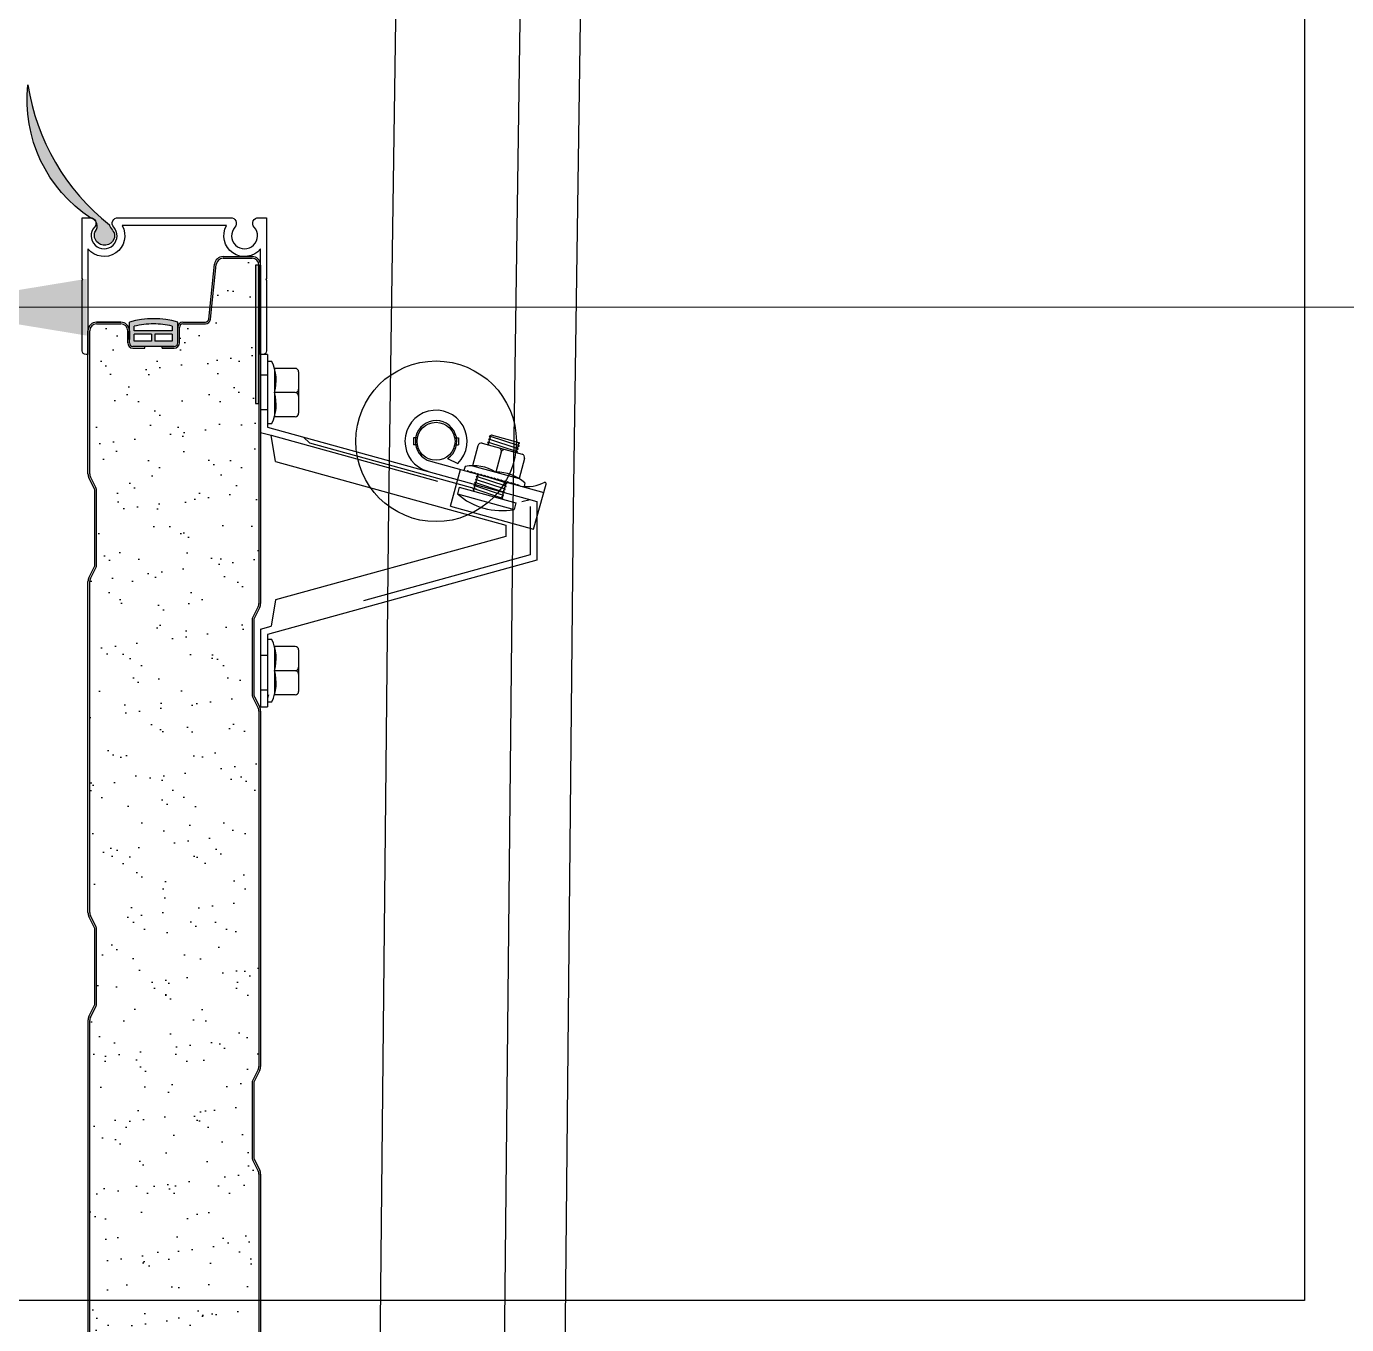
# Model space of a CAD drawing. Header units: millimetres. Extents: x 909 to 159266, y 137 to 21462.
# Drawn here: x 129389.4 to 129771.6, y 14758.6 to 15134.4 of the extents above; entities that cross this region are included whole.
import ezdxf

# ---------------------------------------------------------------- set-up
doc = ezdxf.new("R2010")
doc.units = ezdxf.units.MM
doc.header["$LTSCALE"] = 50
doc.header["$MEASUREMENT"] = 0
doc.linetypes.add('HIDDEN', pattern=[2, 1, -1])
doc.layers.add('OHD Panel', color=5, linetype='Continuous')
doc.layers.add('OHD Track', color=4, linetype='Continuous')
doc.styles.get("Standard").update_dxf_attribs({"font": 'NanumGothicBold.ttf'})
doc.dimstyles.new('ISO-25', dxfattribs={"dimtxt": 2.5, "dimasz": 2.5, "dimexe": 1.25, "dimexo": 0.625, "dimtad": 1, "dimtxsty": 'Standard', "dimcen": 2.5, "dimadec": 0, "dimazin": 0, "dimtfac": 1, "dimtmove": 0, "dimatfit": 3, "dimfxl": 1, "dimarcsym": 0})

# ---------------------------------------------------------------- blocks, each defined once
blk = doc.blocks.new('A$C1B0F701D')
at = {"layer": 'OHD Panel'}
for p, q in [((2.500012187287211, 500.9999968521297), (9.500012187287211, 500.9999968521297)), ((9.500012187287211, 500.9999968521297), (2.500012187287211, 500.9999968521297)), ((1.218728721141815e-05, 457.0901667959988), (1.218728721141815e-05, 498.4999968521297)), ((0.5000121872872114, 457.0901667959988), (0.5000121872872114, 498.4999968521297)), ((2.500012187287211, 500.4999968521297), (9.500012187287211, 500.4999968521297)), ((11.50001218728721, 498.4999968521297), (11.50001218728721, 495.9999968521297)), ((11.50001218728721, 494.9999968521297), (11.50001218728721, 498.4999968521297)), ((12.00001218728721, 498.4999968521297), (12.00001218728721, 495.9999968521297)), ((12.00001218728721, 494.9999968521297), (12.00001218728721, 498.4999968521297)), ((16.50001218728721, 493.9999968521297), (13.00001218728721, 493.9999968521297)), ((13.00001218728721, 493.4999968521297), (16.50001218728721, 493.4999968521297)), ((16.50001218728721, 493.4999968521297), (16.50001218728721, 493.9999968521297)), ((1.788866569288075, 452.922288088128), (0.2639442104846239, 455.9721328075975)), ((2.236080165021122, 453.1458948869258), (0.7111578052863479, 456.1957396063954)), ((2.000012187287211, 430.9721328075975), (2.000012187287211, 452.0278608985245)), ((2.500012187287211, 430.9721328075975), (2.500012187287211, 452.0278608985245)), ((0.2639442104846239, 427.0278608985245), (1.788866569288075, 430.0777056161314)), ((0.7111578052863479, 426.8042540997267), (2.236080165021122, 429.8540988191962)), ((1.218728721141815e-05, 330.0901667959988), (1.218728721141815e-05, 425.9098269082606)), ((0.5000121872872114, 330.0901667959988), (0.5000121872872114, 425.9098269082606)), ((1.788866569288075, 325.922288088128), (0.2639442104846239, 328.9721328075975)), ((2.236080165021122, 326.1458948869258), (0.7111578052863479, 329.1957396063954)), ((2.000012187287211, 303.9721328075975), (2.000012187287211, 325.0278608985245)), ((2.500012187287211, 303.9721328075975), (2.500012187287211, 325.0278608985245)), ((0.2639442104846239, 300.0278608985245), (1.788866569288075, 303.0777056161314)), ((0.7111578052863479, 299.8042540997267), (2.236080165021122, 302.8540988191962)), ((1.218728721141815e-05, 298.9098269082606), (1.218728721141815e-05, 203.0901667959988)), ((0.5000121872872114, 203.0901667959988), (0.5000121872872114, 298.9098269082606)), ((1.788866569288075, 198.922288088128), (0.2639442104846239, 201.9721328075975)), ((2.236080165021122, 199.1458948869258), (0.7111578052863479, 202.1957396063954)), ((2.000012187287211, 176.9721328075975), (2.000012187287211, 198.0278608985245)), ((2.500012187287211, 176.9721328075975), (2.500012187287211, 198.0278608985245)), ((0.2639442104846239, 173.0278608985245), (1.788866569288075, 176.0777056161314)), ((0.7111578052863479, 172.8042540997267), (2.236080165021122, 175.8540988191962)), ((1.218728721141815e-05, 171.9098269082606), (1.218728721141815e-05, 76.09016679599881)), ((0.5000121872872114, 76.09016679599881), (0.5000121872872114, 171.9098269082606)), ((1.788866569288075, 71.92228808812797), (0.2639442104846239, 74.97213280759752)), ((2.236080165021122, 72.14589488692582), (0.7111578052863479, 75.19573960639536)), ((2.000012187287211, 49.97213280759752), (2.000012187287211, 71.02786089852452)), ((2.500012187287211, 49.97213280759752), (2.500012187287211, 71.02786089852452)), ((0.2639442104846239, 46.02786089852452), (1.788866569288075, 49.07770561613142)), ((0.7111578052863479, 45.80425409972668), (2.236080165021122, 48.85409881919622)), ((1.218728721141815e-05, 3.499996852129698), (1.218728721141815e-05, 44.90982690826058)), ((0.5000121872872114, 3.499996852129698), (0.5000121872872114, 44.90982690826058)), ((13.00001218728721, 8.499996852129698), (16.50001218728721, 8.499996852129698)), ((16.50001218728721, 7.999996852129698), (13.00001218728721, 7.999996852129698)), ((16.50001218728721, 8.499996852129698), (16.50001218728721, 7.999996852129698)), ((11.50001218728721, 6.999996852129698), (11.50001218728721, 3.499996852129698)), ((12.00001218728721, 6.999996852129698), (12.00001218728721, 3.499996852129698)), ((9.500012187287211, 1.499996852129698), (2.500012187287211, 1.499996852129698)), ((9.500012187287211, 0.9999968521296978), (2.500012187287211, 0.9999968521296978))]:
    blk.add_line(p, q, dxfattribs=at)
for centre, radius, start, end in [((2.500012187287211, 498.4999968521297), 2.5, 90, 180), ((9.500012187287211, 498.4999968521297), 2.5, 0, 90), ((2.500012187287211, 498.4999968521297), 2.000000000001364, 90, 180), ((9.500012187287211, 498.4999968521297), 1.999999999998408, 0, 90), ((13.00001218728721, 494.9999968521297), 1.5, 180, 270), ((13.00001218728721, 494.9999968521297), 1, 180, 270), ((2.500012187287211, 457.0901667959988), 2.5, 180, 206.5650512009417), ((2.500012187287211, 457.0901667959988), 2, 180, 206.5650512009417), ((1.218728721141815e-05, 452.0278608985245), 2, 0, 26.56505120094169), ((1.218728721141815e-05, 452.0278608985245), 2.5, 0, 26.56505120094169), ((1.218728721141815e-05, 430.9721328075975), 2, 333.4349487990583, 0), ((1.218728721141815e-05, 430.9721328075975), 2.5, 333.4349487990583, 0), ((2.500012187287211, 425.9098269082606), 2.5, 153.4349487990583, 180), ((2.500012187287211, 425.9098269082606), 2, 153.4349487990583, 180), ((2.500012187287211, 330.0901667959988), 2.5, 180, 206.5650512009417), ((2.500012187287211, 330.0901667959988), 2, 180, 206.5650512009417), ((1.218728721141815e-05, 325.0278608985245), 2, 0, 26.56505120094169), ((1.218728721141815e-05, 325.0278608985245), 2.5, 0, 26.56505120094169), ((1.218728721141815e-05, 303.9721328075975), 2, 333.4349487990583, 0), ((1.218728721141815e-05, 303.9721328075975), 2.5, 333.4349487990583, 0), ((2.500012187287211, 298.9098269082606), 2.5, 153.4349487990583, 180), ((2.500012187287211, 298.9098269082606), 2, 153.4349487990583, 180), ((2.500012187287211, 203.0901667959988), 2.5, 180, 206.5650512009417), ((2.500012187287211, 203.0901667959988), 2, 180, 206.5650512009417), ((1.218728721141815e-05, 198.0278608985245), 2, 0, 26.56505120094169), ((1.218728721141815e-05, 198.0278608985245), 2.5, 0, 26.56505120094169), ((1.218728721141815e-05, 176.9721328075975), 2, 333.4349487990583, 0), ((1.218728721141815e-05, 176.9721328075975), 2.5, 333.4349487990583, 0), ((2.500012187287211, 171.9098269082606), 2.5, 153.4349487990583, 180), ((2.500012187287211, 171.9098269082606), 2, 153.4349487990583, 180), ((2.500012187287211, 76.09016679599881), 2.5, 180, 206.5650512009417), ((2.500012187287211, 76.09016679599881), 2, 180, 206.5650512009417), ((1.218728721141815e-05, 71.02786089852452), 2, 0, 26.56505120094169), ((1.218728721141815e-05, 71.02786089852452), 2.5, 0, 26.56505120094169), ((1.218728721141815e-05, 49.97213280759752), 2, 333.4349487990583, 0), ((1.218728721141815e-05, 49.97213280759752), 2.5, 333.4349487990583, 0), ((2.500012187287211, 44.90982690826058), 2.5, 153.4349487990583, 180), ((2.500012187287211, 44.90982690826058), 2, 153.4349487990583, 180), ((13.00001218728721, 6.999996852129698), 1.5, 90, 180), ((13.00001218728721, 6.999996852129698), 1, 90, 180), ((2.500012187287211, 3.499996852129698), 2.5, 180, 270), ((2.500012187287211, 3.499996852129698), 2.000000000000114, 180, 270), ((9.500012187287211, 3.499996852129698), 2.5, 270, 0), ((9.500012187287211, 3.499996852129698), 2.000000000000057, 270, 0)]:
    blk.add_arc(centre, radius, start, end, dxfattribs=at)
blk = doc.blocks.new('A$C2BEC2C56')
h = blk.add_hatch(color=256)
h.dxf.hatch_style = 1
h.paths.add_polyline_path([(26.9999999506399, 477.5), (27.9999999506399, 477.5), (27.9999999506399, 517.5), (26.9999999506399, 517.5)])
h = blk.add_hatch(color=256)
h.dxf.hatch_style = 1
h.paths.add_polyline_path([(26.9999999506399, 22.5), (27.9999999506399, 22.5), (27.9999999506399, 62.5), (26.9999999506399, 62.5)])
for p, q in [((26.9999999506399, 517.5), (26.9999999506399, 477.5)), ((27.9999999506399, 517.5), (26.9999999506399, 517.5)), ((27.9999999506399, 477.5), (27.9999999506399, 517.5)), ((26.9999999506399, 477.5), (27.9999999506399, 477.5)), ((26.9999999506399, 62.5), (26.9999999506399, 22.5)), ((26.9999999506399, 22.5), (27.9999999506399, 22.5))]:
    blk.add_line(p, q)
at = {"layer": 'OHD Panel'}
for p, q in [((17.6371212657541, 520), (25.9999999506399, 520)), ((13.48071060795337, 501.8953152168542), (15.15085763391107, 517.7617119625211)), ((13.97796333394945, 501.84297282435), (15.64811035990715, 517.7093695700169)), ((17.6371212657541, 519.5), (25.9999999506399, 519.5)), ((27.9999999506399, 517.5), (27.9999999506399, 419.5901699438691)), ((28.4999999506399, 517.5), (28.4999999506399, 419.5901699438691)), ((5.999999950639904, 501), (12.48620515409857, 501)), ((4.499999950639904, 495), (4.499999950639904, 499.5)), ((4.999999950639904, 495), (4.999999950639904, 499.5)), ((5.999999950639904, 500.5), (12.48620515409857, 500.5)), ((-4.936009645462036e-08, 494), (3.499999950639904, 494)), ((-4.936009645462036e-08, 493.5), (-4.936009645462036e-08, 494)), ((-4.936009645462036e-08, 493.5), (3.499999950639904, 493.5)), ((27.78885433264077, 418.695742752403), (26.26393197290599, 415.6458980347961)), ((28.23606792837381, 418.4721359554678), (26.71114556863904, 415.4222912359983)), ((25.9999999506399, 414.5278640463948), (25.9999999506399, 393.4721359554678)), ((26.4999999506399, 414.5278640463948), (26.4999999506399, 393.4721359554678)), ((26.26393197290599, 392.3541019670665), (27.78885433264077, 389.304257247597)), ((26.71114556863904, 392.5777087640017), (28.23606792837381, 389.5278640463948)), ((27.9999999506399, 388.4098300561309), (27.9999999506399, 285.5901699438691)), ((28.4999999506399, 388.4098300561309), (28.4999999506399, 285.5901699438691)), ((27.78885433264077, 284.695742752403), (26.26393197290599, 281.6458980347961)), ((28.23606792837381, 284.4721359554678), (26.71114556863904, 281.4222912359983)), ((25.9999999506399, 280.5278640463948), (25.9999999506399, 259.4721359554678)), ((26.4999999506399, 280.5278640463948), (26.4999999506399, 259.4721359554678)), ((26.26393197290599, 258.3541019670665), (27.78885433264077, 255.304257247597)), ((26.71114556863904, 258.5777087640017), (28.23606792837381, 255.5278640463948)), ((27.9999999506399, 254.4098300561309), (27.9999999506399, 151.5901699438691)), ((28.4999999506399, 254.4098300561309), (28.4999999506399, 151.5901699438691)), ((27.78885433264077, 150.695742752403), (26.26393197290599, 147.6458980347961)), ((28.23606792837381, 150.4721359554678), (26.71114556863904, 147.4222912359983)), ((25.9999999506399, 146.5278640463948), (25.9999999506399, 125.4721359554678)), ((26.4999999506399, 146.5278640463948), (26.4999999506399, 125.4721359554678)), ((26.26393197290599, 124.3541019670665), (27.78885433264077, 121.304257247597)), ((26.71114556863904, 124.5777087640017), (28.23606792837381, 121.5278640463948)), ((27.9999999506399, 120.4098300561309), (27.9999999506399, 22.5)), ((28.4999999506399, 120.4098300561309), (28.4999999506399, 22.5)), ((27.9999999506399, 62.5), (26.9999999506399, 62.5)), ((27.9999999506399, 22.5), (27.9999999506399, 62.5)), ((25.9999999506399, 20.5), (15.38646690081805, 20.5)), ((25.9999999506399, 20), (15.38646690081805, 20)), ((12.9002032680437, 18.26171196252108), (11.32429994922131, 3.290630431845784)), ((13.3974559949711, 18.20936957001686), (11.82155267614871, 3.238288039341569)), ((3.499999950639904, 8.5), (-4.936009645462036e-08, 8.5)), ((-4.936009645462036e-08, 8.5), (-4.936009645462036e-08, 8)), ((3.499999950639904, 8), (-4.936009645462036e-08, 8)), ((4.499999950639904, 3.5), (4.499999950639904, 7)), ((4.999999950639904, 3.5), (4.999999950639904, 7)), ((9.33528904337436, 1.5), (6.999999950639904, 1.5)), ((9.33528904337436, 1), (6.999999950639904, 1))]:
    blk.add_line(p, q, dxfattribs=at)
for centre, radius, start, end in [((17.6371212657541, 517.5), 2.499999999999688, 90, 173.9909940145751), ((25.9999999506399, 517.5), 2.5, 0, 90), ((17.6371212657541, 517.5), 1.999999999998641, 90, 173.9909940145751), ((25.9999999506399, 517.5), 2, 0, 90), ((5.999999950639904, 499.5), 1.5, 90, 180), ((12.48620515409857, 502), 0.9999999999990621, 270, 353.9909940145752), ((12.48620515409857, 502), 1.499999999999716, 270, 353.9909940145752), ((5.999999950639904, 499.5), 1, 90, 180), ((3.499999950639904, 495), 1, 270, 0), ((3.499999950639904, 495), 1.5, 270, 0), ((25.9999999506399, 419.5901699438691), 1.999999999998181, 333.4349487990583, 0), ((25.9999999506399, 419.5901699438691), 2.499999999998181, 333.4349487990583, 0), ((28.4999999506399, 414.5278640463948), 2.499999999999993, 153.4349487990583, 180), ((28.4999999506399, 414.5278640463948), 1.999999999999933, 153.4349487990583, 180), ((28.4999999506399, 393.4721359554678), 2.499999999996362, 180, 206.5650512009417), ((28.4999999506399, 393.4721359554678), 1.999999999998181, 180, 206.5650512009417), ((25.9999999506399, 388.4098300561309), 2.000000000000035, 0, 26.56505120094169), ((25.9999999506399, 388.4098300561309), 2.500000000000019, 0, 26.56505120094169), ((25.9999999506399, 285.5901699438691), 1.999999999998181, 333.4349487990583, 0), ((25.9999999506399, 285.5901699438691), 2.499999999998181, 333.4349487990583, 0), ((28.4999999506399, 280.5278640463948), 2.499999999999993, 153.4349487990583, 180), ((28.4999999506399, 280.5278640463948), 1.999999999999933, 153.4349487990583, 180), ((28.4999999506399, 259.4721359554678), 2.499999999996362, 180, 206.5650512009417), ((28.4999999506399, 259.4721359554678), 1.999999999998181, 180, 206.5650512009417), ((25.9999999506399, 254.4098300561309), 2.000000000000035, 0, 26.56505120094169), ((25.9999999506399, 254.4098300561309), 2.500000000000019, 0, 26.56505120094169), ((25.9999999506399, 151.5901699438691), 1.999999999998181, 333.4349487990583, 0), ((25.9999999506399, 151.5901699438691), 2.499999999998181, 333.4349487990583, 0), ((28.4999999506399, 146.5278640463948), 2.499999999999917, 153.4349487990583, 180), ((28.4999999506399, 146.5278640463948), 1.999999999999933, 153.4349487990583, 180), ((28.4999999506399, 125.4721359554678), 2.499999999996362, 180, 206.5650512009417), ((28.4999999506399, 125.4721359554678), 1.999999999998181, 180, 206.5650512009417), ((25.9999999506399, 120.4098300561309), 2.000000000000035, 0, 26.56505120094169), ((25.9999999506399, 120.4098300561309), 2.500000000000019, 0, 26.56505120094169), ((15.38646690081805, 18), 2.499999999998522, 90, 173.9909940145751), ((15.38646690081805, 18), 2.000000000000341, 90, 173.9909940145751), ((25.9999999506399, 22.5), 2.5, 270, 0), ((25.9999999506399, 22.5), 2, 270, 0), ((3.499999950639904, 7), 1.5, 0, 90), ((3.499999950639904, 7), 1, 0, 90), ((6.999999950639904, 3.5), 2.5, 180, 270), ((6.999999950639904, 3.5), 2, 180, 270), ((9.33528904337436, 3.5), 2.00000000000056, 270, 353.9909940145752), ((9.33528904337436, 3.5), 2.500000000001503, 270, 353.9909940145752)]:
    blk.add_arc(centre, radius, start, end, dxfattribs=at)
blk = doc.blocks.new('판넬')
h = blk.add_hatch()
h.set_pattern_fill('AR-SAND', color=253, scale=0.3)
h.set_pattern_definition([(37.50000000000001, (2318087.768194509, -116208.1338546443), (-0.4800093887952137, 14.68239711988027), [0, -11.5824, 0, -12.954, 0, -12.3825]), (7.499999999999999, (2318087.768194509, -116208.1338546443), (13.48569849414008, 21.50475301705063), [0, -6.248400000000001, 0, -10.4394, 0, -4.0005]), (327.5, (2318078.395594509, -116208.1338546443), (23.72977110724374, 0.04311554035637286), [0, -3.81, 0, -13.716, 0, -17.907]), (317.5, (2318078.395594509, -116208.1338546443), (22.90669357416892, 6.687879697716489), [0, -1.905, 0, -8.991599999999998, 0, -10.287])])
h.paths.add_polyline_path([(2376486.369014149, -61366.95126965109, 0.1164338214697226), (2376486.580159767, -61366.05684246006), (2376486.580159767, -61263.23718234734, 0.1164338214658536), (2376486.369014149, -61262.34275515634), (2376484.844091789, -61259.29291043728, -0.1164338214658552), (2376484.580159767, -61258.17487644864), (2376484.580159767, -61237.1191483587, -0.1164338214697252), (2376484.844091789, -61236.00111436992), (2376486.369014149, -61232.95126965109, 0.1164338214697226), (2376486.580159767, -61232.05684246006), (2376486.580159767, -61129.23718234734, 0.1164338214658536), (2376486.369014149, -61128.34275515634), (2376484.844091789, -61125.29291043728, -0.1164338214658538), (2376484.580159767, -61124.17487644864), (2376484.580159767, -61103.1191483587, -0.1164338214697224), (2376484.844091789, -61102.00111436992), (2376486.369014149, -61098.95126965109, 0.1164338214697226), (2376486.580159767, -61098.05684246006), (2376486.580159767, -61040.1470124037), (2376485.580159767, -61040.1470124037), (2376485.580159767, -61000.1470124037), (2376486.580159767, -61000.1470124037, 0.4142135623730951), (2376484.580159767, -60998.1470124037), (2376476.217281082, -60998.1470124037, 0.3838189494974931), (2376474.228270176, -60999.93764283466), (2376472.55812315, -61015.80403958048, -0.383818949497481), (2376471.066364971, -61017.1470124037), (2376464.580159767, -61017.1470124037, 0.4142135623730925), (2376463.580159767, -61018.1470124037), (2376463.580159767, -61022.6470124037, -0.4142135623730951), (2376462.080159767, -61024.1470124037), (2376458.580159767, -61024.1470124037), (2376458.580159767, -61023.6470124037), (2376453.580159767, -61023.64701240358), (2376453.580159767, -61024.14701240358), (2376450.080159767, -61024.14701240358, -0.4142135623730951), (2376448.580159767, -61022.64701240358), (2376448.580159767, -61019.14701240358, 0.4142135623730951), (2376446.580159767, -61017.14701240358), (2376439.580159767, -61017.14701240358, 0.4142135623730951), (2376437.580159767, -61019.14701240358), (2376437.580159767, -61060.55684245995, 0.1164338214658501), (2376437.791305385, -61061.45126965095), (2376439.316227744, -61064.50111437, -0.1164338214658508), (2376439.580159767, -61065.61914835864), (2376439.580159767, -61086.67487644858, -0.1164338214658514), (2376439.316227744, -61087.79291043733), (2376437.791305385, -61090.84275515647, 0.1164338214619848), (2376437.580159767, -61091.73718234745), (2376437.580159767, -61187.55684245995, 0.1164338214658537), (2376437.791305385, -61188.45126965095), (2376439.316227744, -61191.50111437, -0.1164338214658538), (2376439.580159767, -61192.61914835864), (2376439.580159767, -61213.67487644858, -0.1164338214619862), (2376439.316227744, -61214.7929104373), (2376437.791305385, -61217.84275515647, 0.1164338214619848), (2376437.580159767, -61218.73718234745), (2376437.580159767, -61314.55684245995, 0.1164338214658537), (2376437.791305385, -61315.45126965095), (2376439.316227744, -61318.50111437, -0.1164338214658545), (2376439.580159767, -61319.61914835864), (2376439.580159767, -61340.67487644858, -0.1164338214619844), (2376439.316227744, -61341.7929104373), (2376437.791305385, -61344.84275515647, 0.1164338214619848), (2376437.580159767, -61345.73718234745), (2376437.580159767, -61441.55684245995, 0.1164338214658537), (2376437.791305385, -61442.45126965095), (2376439.316227744, -61445.50111437, -0.1164338214658552), (2376439.580159767, -61446.61914835864), (2376439.580159767, -61466.67487644858, -0.1164338214619847), (2376439.316227744, -61467.7929104373), (2376437.791305385, -61470.84275515647, 0.1164338214619848), (2376437.580159767, -61471.73718234745), (2376437.580159767, -61514.14701240358, 0.4142135623730951), (2376439.580159767, -61516.14701240358), (2376446.580159767, -61516.14701240358, 0.4142135623730951), (2376448.580159767, -61514.14701240358), (2376448.580159767, -61510.64701240358, -0.4142135623730951), (2376450.080159767, -61509.14701240358), (2376453.580159767, -61509.14701240358), (2376453.580159767, -61509.64701240358), (2376458.580159767, -61509.6470124037), (2376458.580159767, -61509.1470124037), (2376462.080159767, -61509.1470124037, -0.4142135623730951), (2376463.580159767, -61510.6470124037), (2376463.580159767, -61514.1470124037, 0.4142135623730951), (2376465.580159767, -61516.1470124037), (2376467.915448859, -61516.1470124037, 0.3838189495020591), (2376469.904459765, -61514.35638197271), (2376471.480363084, -61499.38530044244, -0.3838189495020575), (2376473.966626717, -61497.1470124037), (2376484.580159767, -61497.1470124037, 0.4142135623730951), (2376486.580159767, -61495.1470124037), (2376485.580159767, -61495.1470124037), (2376485.580159767, -61455.1470124037), (2376486.580159767, -61455.1470124037), (2376486.580159767, -61397.23718234734, 0.1164338214658532), (2376486.369014149, -61396.34275515634), (2376484.844091789, -61393.29291043728, -0.1164338214658538), (2376484.580159767, -61392.17487644864), (2376484.580159767, -61371.1191483587, -0.1164338214697235), (2376484.844091789, -61370.00111436992)])
h = blk.add_hatch(color=8)
h.dxf.hatch_style = 1
h.paths.add_polyline_path([(2376462.080159767, -61023.6470124037, 0.4142135623730951), (2376463.080159767, -61022.6470124037), (2376463.080159767, -61016.60919053791, 0.1374513143177731), (2376449.080159767, -61016.60919053791), (2376449.080159767, -61022.6470124037, 0.4142135623730951), (2376450.080159767, -61023.6470124037)])
h.paths.add_polyline_path([(2376456.472953836, -61022.1470724037), (2376456.472953836, -61020.14666998741), (2376461.472853835, -61020.14666998741), (2376461.472853835, -61022.1470724037)], flags=16)
h.paths.add_polyline_path([(2376455.472953836, -61022.1470724037), (2376450.473053835, -61022.1470724037), (2376450.473053835, -61020.14666998741), (2376455.472953836, -61020.14666998741)], flags=16)
h.paths.add_polyline_path([(2376450.473053835, -61019.14666998741), (2376450.473053835, -61017.83131527804, -0.05389513537904637), (2376456.068460103, -61017.14930009912, -0.05204155013953814), (2376461.472853835, -61017.7871806753), (2376461.472853835, -61019.14666998741)], flags=16)
h = blk.add_hatch(color=8)
h.dxf.hatch_style = 1
h.paths.add_polyline_path([(2376463.080159766, -61516.68483426962), (2376463.080159767, -61510.6470124037, 0.4142135623718518), (2376462.080159767, -61509.6470124037), (2376450.080159766, -61509.64701240375, 0.4142135623718518), (2376449.080159766, -61510.64701240375), (2376449.080159766, -61516.68483426957, 0.1374513143154419)])
h.paths.add_polyline_path([(2376456.068460101, -61516.14472470836, -0.05389513537517657), (2376450.473053834, -61515.46270952946), (2376450.473053834, -61514.14735482004), (2376461.472853834, -61514.14735482008), (2376461.472853834, -61515.50684413216, -0.05204155014453569)], flags=16)
h.paths.add_polyline_path([(2376456.472953835, -61513.14735482007), (2376456.472953835, -61511.14695240378), (2376461.472853834, -61511.1469524038), (2376461.472853834, -61513.14735482008)], flags=16)
h.paths.add_polyline_path([(2376455.472953835, -61513.14735482006), (2376450.473053834, -61513.14735482004), (2376450.473053834, -61511.14695240375), (2376455.472953835, -61511.14695240377)], flags=16)
for p, q in [((2376449.080159767, -61022.6470124037), (2376449.080159767, -61016.60919053791)), ((2376450.473053835, -61019.14666998741), (2376450.473053835, -61017.8313152781)), ((2376461.472853835, -61019.14666998741), (2376450.473053835, -61019.14666998741)), ((2376461.472853835, -61017.78718067531), (2376461.472853835, -61019.14666998741)), ((2376462.080159767, -61023.6470124037), (2376450.080159767, -61023.6470124037)), ((2376455.472953836, -61020.14666998741), (2376450.473053835, -61020.14666998741)), ((2376450.473053835, -61022.1470724037), (2376450.473053835, -61020.14666998741)), ((2376455.472953836, -61022.1470724037), (2376450.473053835, -61022.1470724037)), ((2376455.472953836, -61020.14666998741), (2376455.472953836, -61022.1470724037)), ((2376461.472853835, -61020.14666998741), (2376456.472953836, -61020.14666998741)), ((2376456.472953836, -61020.14666998741), (2376456.472953836, -61022.1470724037)), ((2376461.472853835, -61022.1470724037), (2376456.472953836, -61022.1470724037)), ((2376461.472853835, -61020.14666998741), (2376461.472853835, -61022.1470724037)), ((2376449.080159766, -61510.64701240375), (2376449.080159766, -61516.68483426954)), ((2376462.080159766, -61509.6470124038), (2376450.080159766, -61509.64701240375)), ((2376455.472953835, -61511.14695240377), (2376450.473053834, -61511.14695240375)), ((2376450.473053834, -61511.14695240375), (2376450.473053834, -61513.14735482004)), ((2376455.472953835, -61513.14735482006), (2376450.473053834, -61513.14735482004)), ((2376455.472953835, -61513.14735482006), (2376455.472953835, -61511.14695240377)), ((2376461.472853834, -61511.1469524038), (2376456.472953835, -61511.14695240378)), ((2376456.472953835, -61513.14735482007), (2376456.472953835, -61511.14695240378)), ((2376461.472853834, -61513.14735482008), (2376456.472953835, -61513.14735482007)), ((2376461.472853834, -61513.14735482008), (2376461.472853834, -61511.1469524038)), ((2376450.473053834, -61514.14735482004), (2376450.473053834, -61515.46270952935)), ((2376461.472853834, -61514.14735482008), (2376450.473053834, -61514.14735482004)), ((2376461.472853834, -61515.50684413219), (2376461.472853834, -61514.14735482008))]:
    blk.add_line(p, q)
at = {"color": 4}
for p, q in [((2376449.080159767, -61019.1470124037), (2376449.080159767, -61019.6470124037)), ((2376449.080159766, -61514.14701240375), (2376449.080159766, -61513.64701240375))]:
    blk.add_line(p, q, dxfattribs=at)
at = {"color": 0}
for p, q in [((2376463.080159767, -61022.6470124037), (2376463.080159767, -61016.60919053791)), ((2376463.080159766, -61510.6470124038), (2376463.080159766, -61516.6848342696))]:
    blk.add_line(p, q, dxfattribs=at)
for centre, radius, start, end in [((2376456.080159767, -61041.59167247135), 25.94464113367092, 74.34732247678907, 105.6526775232109), ((2376456.425188879, -61043.36997814458), 26.22310455654359, 90.77945324020176, 103.1193697911765), ((2376455.714670993, -61043.359844666), 26.21293217529136, 77.31037557479334, 89.22667031977839), ((2376450.080159767, -61022.6470124037), 1, 180, 270), ((2376462.080159767, -61022.6470124037), 1, 270, 0), ((2376450.080159766, -61510.64701240375), 1, 90, 180), ((2376462.080159766, -61510.6470124038), 1, 0, 90), ((2376456.080159766, -61491.70235233612), 25.94464113367092, 254.3473224767891, 285.6526775232109), ((2376456.425188878, -61489.9240466629), 26.22310455654359, 256.8806302088234, 269.2205467597983), ((2376455.714670992, -61489.93418014147), 26.21293217529136, 270.7733296802216, 282.6896244252067)]:
    blk.add_arc(centre, radius, start, end)
at = {"color": 6}
for name, p in [('A$C2BEC2C56', (2376458.580159816, -61517.6470124037)), ('A$C1B0F701D', (2376437.080147579, -61517.64700925525))]:
    blk.add_blockref(name, p, dxfattribs=at)
blk = doc.blocks.new('2인치 TOP HINGE 단면')
for p, q in [((15487.12992352415, 13540.12640240446), (15487.12992352418, 13517.60309729199)), ((15489.12992352421, 13540.12640240447), (15487.12992352418, 13540.12640240446)), ((15489.12992352421, 13540.12640240446), (15489.12992352418, 13519.12640240447)), ((15490.35489568442, 13538.12640240447), (15489.12992352409, 13538.12640240446)), ((15497.12992352412, 13536.12640240456), (15491.12992352412, 13536.12640240447)), ((15491.12992352412, 13536.12640240447), (15491.12992352427, 13522.1264024045)), ((15498.12992352412, 13535.12640240456), (15498.12992352427, 13523.12640240456)), ((15497.12992352418, 13529.12640240454), (15491.12992352421, 13529.12640240447)), ((15497.12992352427, 13522.12640240454), (15491.12992352427, 13522.1264024045)), ((15487.12992352418, 13517.60309729199), (15490.12992352418, 13516.77617421505)), ((15489.1299235243, 13520.12640240447), (15490.35489568463, 13520.12640240447)), ((15489.12992352418, 13519.12640240447), (15567.12992352418, 13497.62640240447)), ((15491.47564970399, 13509.14418179745), (15490.12992352418, 13516.77617421505)), ((15553.44091053819, 13516.5549409952), (15553.88733087143, 13516.80843595835)), ((15562.02029526295, 13514.59422930725), (15553.95625854453, 13516.81700865922)), ((15532.50352459951, 13516.01574397792), (15531.41185151271, 13516.01574397792)), ((15531.41185151271, 13516.01574397792), (15531.41185151271, 13514.01574397792)), ((15532.50352459951, 13514.01574397792), (15531.41185151271, 13514.01574397792)), ((15543.3201784259, 13516.01574397792), (15544.41185151271, 13516.01574397792)), ((15543.3201784259, 13514.01574397792), (15544.41185151271, 13514.01574397792)), ((15544.41185151271, 13516.01574397792), (15544.41185151271, 13514.01574397792)), ((15550.04578834039, 13513.74572034945), (15548.45140254381, 13507.96143699438)), ((15551.27556653234, 13514.44403660919), (15562.84413324244, 13511.25526501601)), ((15552.85536702903, 13514.00857877997), (15553.11763239419, 13514.15750333392)), ((15561.47228487479, 13511.92313368561), (15552.91543877658, 13514.7485336321)), ((15553.1517371035, 13514.28123204701), (15552.92449240305, 13514.68142404029)), ((15552.95859711242, 13514.80515275331), (15553.35878910683, 13515.03239745347)), ((15561.71344158732, 13512.79802780605), (15553.15659548936, 13515.62342775258)), ((15553.39289381614, 13515.15612616646), (15553.16564911587, 13515.55631816178)), ((15553.19975382523, 13515.6800468748), (15553.59994581959, 13515.90729157493)), ((15561.9545983001, 13513.67292192656), (15553.39775220226, 13516.49832187307)), ((15553.63405052896, 13516.03102028807), (15553.4068058288, 13516.43121228213)), ((15561.70438796075, 13512.86513739692), (15561.47714326068, 13513.26532939094)), ((15561.51124797005, 13513.38905810409), (15561.9114399642, 13513.61630280431)), ((15561.94554467348, 13513.74003151752), (15561.71829997309, 13514.14022351031)), ((15561.7524046824, 13514.26395222341), (15562.04099159356, 13514.42782318396)), ((15491.47564970399, 13509.14418179745), (15558.12992352418, 13490.77152939828)), ((15536.31746571613, 13509.23146062285), (15569.09507139481, 13500.19660777552)), ((15541.24298485698, 13510.02539823411), (15544.23006665753, 13508.6063635567)), ((15556.7941189213, 13511.88560358675), (15555.1997331247, 13506.1013202317)), ((15561.16686117492, 13511.71759000898), (15561.42912653866, 13511.8665145625)), ((15561.46323124791, 13511.99024327555), (15561.23598654801, 13512.39043527053)), ((15561.27009125732, 13512.51416398363), (15561.67028325139, 13512.74140868379)), ((15563.54244950219, 13510.02548682406), (15561.94806370561, 13504.24120346901)), ((15542.07085012164, 13496.2353624437), (15544.99389074871, 13506.83988192797)), ((15546.31735919553, 13507.74573548779), (15545.99184615992, 13506.56480447489)), ((15547.02099747246, 13506.53526507912), (15546.95589338575, 13506.29907350878)), ((15547.02099747246, 13506.53526507912), (15547.91994061161, 13506.0333425427)), ((15547.98504469829, 13506.26953411302), (15547.91994061161, 13506.0333425427)), ((15547.98504469829, 13506.26953411302), (15548.88398783744, 13505.7676115766)), ((15548.45140254381, 13507.96143699438), (15561.94806370561, 13504.24120346901)), ((15544.62928314408, 13501.75391483267), (15544.09782121188, 13499.82582038097)), ((15544.62928314408, 13501.75391483267), (15561.01808598341, 13497.23648840899)), ((15558.58956418256, 13503.34649348594), (15559.48850732172, 13502.84457094952)), ((15559.55361140843, 13503.08076251985), (15559.48850732172, 13502.84457094952)), ((15559.55361140843, 13503.08076251985), (15560.45255454758, 13502.57883998342)), ((15560.51765863426, 13502.81503155375), (15560.45255454758, 13502.57883998342)), ((15560.51765863426, 13502.81503155375), (15561.41660177341, 13502.31310901732)), ((15561.48170586012, 13502.54930058765), (15561.41660177341, 13502.31310901732)), ((15561.48170586012, 13502.54930058765), (15562.38064899924, 13502.04737805123)), ((15563.67020926072, 13502.96257809802), (15563.38671378262, 13501.93408287519)), ((15566.17203076772, 13489.59208829125), (15569.77150987316, 13502.6506636505)), ((15544.09782121188, 13499.82582038097), (15560.48662405121, 13495.30839395732)), ((15567.12992352418, 13497.62640240447), (15567.12992352418, 13480.62640240447)), ((15542.07085012164, 13496.2353624437), (15566.17203076772, 13489.59208829125)), ((15561.01808598341, 13497.23648840899), (15560.48662405121, 13495.30839395732)), ((15558.12992352418, 13490.77152939828), (15558.12992352418, 13487.48127541066)), ((15558.12992352418, 13487.48127541066), (15491.47564970399, 13469.10862301148)), ((15567.12992352418, 13480.62640240447), (15489.12992352418, 13459.12640240447)), ((15491.47564970399, 13469.10862301148), (15490.12992352418, 13461.47663059387)), ((15487.12992352418, 13460.64970751695), (15490.12992352418, 13461.47663059387)), ((15487.12992352418, 13460.64970751695), (15487.12992352418, 13438.12640240447)), ((15489.12992352418, 13459.12640240447), (15489.12992352418, 13438.12640240447)), ((15490.35489568442, 13457.62640240447), (15489.12992352409, 13457.62640240446)), ((15497.12992352412, 13455.62640240456), (15491.12992352412, 13455.62640240447)), ((15491.12992352412, 13455.62640240447), (15491.12992352427, 13441.6264024045)), ((15498.12992352412, 13454.62640240456), (15498.12992352427, 13442.62640240456)), ((15497.12992352418, 13448.62640240454), (15491.12992352421, 13448.62640240447)), ((15489.37492352426, 13441.62640240446), (15489.1299235243, 13440.62640240447)), ((15497.12992352427, 13441.62640240454), (15491.12992352427, 13441.6264024045)), ((15487.12992352418, 13438.12640240447), (15489.12992352418, 13438.12640240447)), ((15489.1299235243, 13439.62640240447), (15490.35489568463, 13439.62640240447))]:
    blk.add_line(p, q)
at = {"color": 5, "linetype": 'HIDDEN'}
for p, q in [((15489.12992352418, 13534.12640240447), (15487.12992352418, 13534.12640240447)), ((15489.12992352418, 13524.12640240447), (15487.12992352418, 13524.12640240447)), ((15490.12992352418, 13516.77617421507), (15565.12992352418, 13496.10309729199)), ((15501.29313126887, 13514.52897104838), (15499.57471216685, 13516.2473901504)), ((15501.29313126887, 13514.52897104838), (15562.77375010354, 13497.58239021575)), ((15550.10136691097, 13505.22873728436), (15549.96449346835, 13505.46977989629)), ((15548.70244335642, 13501.3781873892), (15549.10263535107, 13501.6054320905)), ((15557.45728783152, 13499.37106244195), (15548.90044173342, 13502.19646238852)), ((15549.13674006029, 13501.72916080353), (15548.90949536002, 13502.12935279766)), ((15548.94360006938, 13502.25308151079), (15549.34379206362, 13502.48032621082)), ((15557.69844454428, 13500.24595656243), (15549.14159844603, 13503.07135650902)), ((15549.37789677296, 13502.60405492396), (15549.15065207257, 13503.00424691824)), ((15549.18475678197, 13503.12797563129), (15549.58494877626, 13503.35522033135)), ((15557.93960125663, 13501.12085068299), (15549.38275515873, 13503.94625062945)), ((15549.61905348569, 13503.47894904441), (15549.3918087853, 13503.87914103869)), ((15549.42591349469, 13504.00286975174), (15549.82610548899, 13504.2301144518)), ((15558.18075796959, 13501.9957448035), (15549.6239118714, 13504.82114475)), ((15549.8602101983, 13504.35384316491), (15549.63296549785, 13504.75403515819)), ((15549.66707020722, 13504.87776387121), (15550.06726220163, 13505.10500857137)), ((15558.42191468211, 13502.87063892393), (15553.51036233516, 13504.49239296504)), ((15557.93054762995, 13501.18796027392), (15557.70330292976, 13501.58815226658)), ((15557.73740763907, 13501.71188097968), (15558.13759963348, 13501.9391256804)), ((15558.17170434271, 13502.06285439343), (15557.94445964281, 13502.46304638843)), ((15557.97856435212, 13502.58677510152), (15558.37875634618, 13502.81401980168)), ((15558.41286105555, 13502.93774851482), (15558.27598761331, 13503.17879112556)), ((15557.21613111883, 13498.49616832153), (15548.65928502064, 13501.32156826802)), ((15548.89558334751, 13500.85426668305), (15548.66833864726, 13501.25445867716)), ((15548.69171787799, 13500.634141156), (15548.86147863828, 13500.73053797002)), ((15556.93502079006, 13499.04238661773), (15557.4141294958, 13499.3144433211)), ((15557.207077492, 13498.56327791135), (15556.93502079006, 13499.04238661773)), ((15557.00321202126, 13498.34315238575), (15557.17297278304, 13498.43954920062)), ((15557.44823420519, 13499.43817203412), (15557.22098950483, 13499.83836402679)), ((15557.25509421411, 13499.96209274), (15557.65528620832, 13500.18933744014)), ((15557.68939091766, 13500.31306615328), (15557.46214621735, 13500.71325814737)), ((15557.49625092678, 13500.83698686042), (15557.89644292064, 13501.06423156082)), ((15562.77375010354, 13497.58239021575), (15565.12992352418, 13498.17768445575)), ((15565.12992352418, 13496.10309729199), (15565.12992352418, 13482.14970751695)), ((15565.12992352418, 13482.14970751695), (15490.12992352418, 13461.47663059387)), ((15487.12992352418, 13453.12640240447), (15489.12992352418, 13453.12640240447)), ((15487.12992352418, 13443.12640240447), (15489.12992352418, 13443.12640240447))]:
    blk.add_line(p, q, dxfattribs=at)
at = {"color": 0}
for p, q in [((15548.94909192415, 13506.00380314693), (15548.88398783744, 13505.7676115766)), ((15548.94909192415, 13506.00380314693), (15549.84803506328, 13505.5018806105)), ((15549.91313914998, 13505.73807218083), (15549.84803506328, 13505.5018806105)), ((15549.91313914998, 13505.73807218083), (15550.81208228914, 13505.2361496444)), ((15550.87718637582, 13505.47234121473), (15550.81208228914, 13505.2361496444)), ((15550.87718637582, 13505.47234121473), (15551.77612951497, 13504.97041867829)), ((15551.84123360168, 13505.20661024863), (15551.77612951497, 13504.97041867829)), ((15551.84123360168, 13505.20661024863), (15552.74017674083, 13504.70468771221)), ((15552.80528082751, 13504.94087928253), (15552.74017674083, 13504.70468771221)), ((15552.80528082751, 13504.94087928253), (15553.70422396666, 13504.43895674611)), ((15553.76932805334, 13504.67514831643), (15553.70422396666, 13504.43895674611)), ((15553.76932805334, 13504.67514831643), (15554.6682711925, 13504.17322578001)), ((15554.73337527921, 13504.40941735034), (15554.6682711925, 13504.17322578001)), ((15554.73337527921, 13504.40941735034), (15555.63231841836, 13503.90749481391)), ((15555.69742250504, 13504.14368638424), (15555.63231841836, 13503.90749481391)), ((15555.69742250504, 13504.14368638424), (15556.59636564419, 13503.64176384781)), ((15556.6614697309, 13503.87795541814), (15556.59636564419, 13503.64176384781)), ((15556.6614697309, 13503.87795541814), (15557.56041287005, 13503.37603288172)), ((15557.62551695673, 13503.61222445204), (15557.56041287005, 13503.37603288172)), ((15557.62551695673, 13503.61222445204), (15558.52446009588, 13503.11030191562)), ((15558.58956418256, 13503.34649348594), (15558.52446009588, 13503.11030191562))]:
    blk.add_line(p, q, dxfattribs=at)
for radius in [23.25, 5.5]:
    blk.add_circle((15537.91185151271, 13515.01574397792), radius)
for centre, radius, start, end in [((15479.12992352415, 13532.62640240435), 12.50000000000588, 343.739795291638, 26.1038811380849), ((15497.12992352412, 13535.12640240454), 1, 1.667526652835144e-09, 90), ((15479.12992352421, 13525.62640240434), 12.50000000002234, 333.8961188649446, 16.26020470836198), ((15497.12992352418, 13530.12640240454), 1, 270, 1.667526652835144e-09), ((15497.12992352421, 13528.12640240454), 1, 1.667526652835144e-09, 90), ((15497.12992352427, 13523.12640240456), 1, 270, 1.667526652835144e-09), ((15537.91185151271, 13515.01574397792), 9, 314.5896085614258, 254.5896085625458), ((15537.91185151271, 13515.01574397792), 6, 303.7237260895292, 254.5896085625458), ((15553.93214287324, 13516.72951924718), 0.09075220560105306, 74.58960856601024, 119.5896085620088), ((15551.00983556622, 13513.47998938334), 1, 74.58960856254585, 164.5896085615585), ((15553.00340911432, 13514.72623604206), 0.09075220560105306, 119.5896085620088, 209.5896085622416), ((15553.07282039229, 13514.23642004516), 0.09075220560105306, 299.5896085524427, 29.58960856224153), ((15553.24456582719, 13515.60113016348), 0.09075220560105306, 119.5896085620088, 209.5896084950339), ((15553.3139771049, 13515.11131416457), 0.09075220560105306, 299.5896086366881, 29.58960856224153), ((15553.48572254004, 13516.47602428403), 0.09075220560105306, 119.5896085620088, 209.5896085622416), ((15553.55513381763, 13515.98620828626), 0.09075220560105306, 299.5896085543559, 29.58960856224153), ((15555.83007169544, 13512.15133455285), 1, 344.5896085615585, 74.58960856254585), ((15561.55605997195, 13513.31014139284), 0.09075220560105306, 119.5896085620088, 209.5896085622416), ((15561.79721668441, 13514.18503551212), 0.09075220560105306, 119.5896085583245, 209.5896085622416), ((15561.86662796236, 13513.69521951548), 0.09075220560105306, 299.5896085620088, 29.58960864364272), ((15561.99617959166, 13514.50673989521), 0.09075220560105306, 299.5896085620088, 74.58960856601024), ((15557.75816614714, 13511.61987262065), 1, 74.58960856254585, 164.5896085615585), ((15561.31490325922, 13512.43524727239), 0.09075220560105306, 119.5896085696616, 209.5896085622416), ((15561.3843145367, 13511.94543127368), 0.09075220560105306, 299.5896086617533, 29.58960856224153), ((15561.62547124949, 13512.82032539504), 0.09075220560105306, 299.5896085620088, 29.58960856224153), ((15562.57840227636, 13510.29121779016), 1, 344.5896085615585, 74.58960856254585), ((15548.63679624107, 13495.46281190291), 12.50000000000588, 58.3294038529916, 100.6934896996887), ((15555.38512682199, 13493.60269514021), 12.50000000002234, 48.48572742494461, 90.84981327069139), ((15564.13977270524, 13513.14486147183), 11.23604265226846, 260.9926718599007, 297.9738149302104), ((15569.30539963386, 13502.75550469681), 0.4777555862336021, 341.8556509205229, 77.32356620290872), ((15556.82625724058, 13514.0161629601), 19.06249999999929, 228.1085687315808, 281.0706483926313), ((15479.12992352415, 13452.12640240435), 12.50000000000588, 343.739795291638, 26.1038811380849), ((15497.12992352412, 13454.62640240454), 1, 1.667526652835144e-09, 90), ((15479.12992352421, 13445.12640240434), 12.50000000002234, 333.8961188649446, 16.26020470836198), ((15497.12992352418, 13449.62640240454), 1, 270, 1.667526652835144e-09), ((15497.12992352421, 13447.62640240454), 1, 1.667526652835144e-09, 90), ((15497.12992352427, 13442.62640240456), 1, 270, 1.667526652835144e-09)]:
    blk.add_arc(centre, radius, start, end)
at = {"color": 5, "linetype": 'HIDDEN'}
for centre, start, end in [((15548.98841207134, 13502.17416479947), 119.5896085620088, 209.5896085756855), ((15549.05782334903, 13501.68434880165), 299.5896086406565, 29.58960856224153), ((15549.22956878389, 13503.04905891994), 119.5896085620088, 209.5896085622416), ((15549.29898006164, 13502.55924292215), 299.5896085583245, 29.58960856224153), ((15549.47072549656, 13503.92395304046), 119.5896085620088, 209.5896085622416), ((15549.54013677436, 13503.4341370426), 299.5896085524427, 29.58960856224153), ((15549.71188220912, 13504.79884715996), 119.5896085620088, 209.5896085622416), ((15549.78129348709, 13504.30903116305), 299.5896085524427, 29.58960856224153), ((15550.02245019973, 13505.18392528246), 299.5896086366881, 29.58960856224153), ((15557.78221964094, 13501.63296426843), 119.5896085620088, 209.5896085622416), ((15558.02337635402, 13502.50785839028), 119.5896085696616, 209.5896085622416), ((15558.0927876315, 13502.01804239158), 299.5896086617533, 29.58960856224153), ((15558.33394434431, 13502.89293651293), 299.5896085620088, 29.58960856224153), ((15548.74725535832, 13501.29927067795), 119.5896085620088, 209.5896084950339), ((15548.81666663627, 13500.80945468117), 299.5896086406565, 29.58960856224153), ((15557.12816078068, 13498.51846590954), 299.5896086617533, 29.58960856224153), ((15557.29990621601, 13499.88317602876), 119.5896085620088, 209.5896086570351), ((15557.36931749399, 13499.39336003227), 299.5896085620088, 29.58960856224153), ((15557.54106292862, 13500.75807014926), 119.5896085620088, 209.5896085622416), ((15557.61047420636, 13500.26825415147), 299.5896085735396, 29.58960856224153), ((15557.85163091883, 13501.14314827198), 299.5896085659773, 29.58960865703524)]:
    blk.add_arc(centre, 0.09075220560105306, start, end, dxfattribs=at)
blk = doc.blocks.new('주단면도-1$0$1231231231')
h = blk.add_hatch(color=256)
h.dxf.hatch_style = 1
edge = h.paths.add_edge_path()
edge.add_arc((861.8678547247546, -603.0651111812331), 41.00982396364406, 173.9684047486042, 236.6679802200208)
edge.add_arc((838.8443085077452, -639.6312632882036), 2.353796255368038, 320.33543496443735, 78.00787571456459, ccw=False)
edge.add_spline(control_points=[(840.6562478180276, -641.1336722685955), (840.5667903489666, -641.3115245276131), (840.1749401643174, -642.2190659507178), (840.703755804454, -644.5086469170637), (843.721045375918, -645.7304765083827), (846.2602502751397, -643.9421595982276), (846.2841113257455, -641.4494149512611), (845.1176444861339, -640.3889026059769), (844.7665590021061, -639.5370217547752), (844.7016556534218, -639.2704697889276)], knot_values=[3.243885891482634, 3.243885891482634, 3.243885891482634, 3.243885891482634, 4.326453735058706, 8.670432217118115, 13.85437254824132, 19.12486828201512, 22.38891693691743, 25.71457178305222, 27.17146783408693, 27.17146783408693, 27.17146783408693, 27.17146783408693], degree=3, periodic=0)
edge.add_arc((884.803163220291, -588.7541111907922), 64.49832087444535, 188.920911369839, 231.5563251784184, ccw=False)
at = {"elevation": 2.589235005193815e-10}
blk.add_lwpolyline([(840.6562478180276, -641.1336722676642, 0.5638875544417125), (839.3333737860667, -637.3288358817808, -0.2806145756241551), (821.0850569281029, -598.7559273359366, 0.1882082797582653), (844.7016556273447, -639.2704697730951)], format="xyb", dxfattribs=at)
blk.add_open_spline([(844.7016556534218, -639.2704697889276), (844.7665590021061, -639.5370217547752), (845.1176444861339, -640.3889026059769), (846.2841113257455, -641.4494149512611), (846.2602502751397, -643.9421595982276), (843.721045375918, -645.7304765083827), (840.703755804454, -644.5086469170637), (840.1749401643174, -642.2190659507178), (840.5667903489666, -641.3115245266818), (840.6562478180276, -641.1336722685955)], degree=3, knots=[3.243885891482636, 3.243885891482636, 3.243885891482636, 3.243885891482636, 4.700781942517338, 8.026436788652136, 11.29048544355444, 16.56098117732824, 21.74492150845144, 26.08889999051085, 27.17146783408693, 27.17146783408693, 27.17146783408693, 27.17146783408693])
at = {"layer": 'OHD Track'}
for p, q in [((970.4999991789227, 2429.615397667862), (925.4999843864935, -720.3846022184007)), ((1006.492116420122, 2428.862074036151), (961.492101627693, -721.1379258502275)), ((1023.988284523541, 2428.495875048451), (978.9882697311114, -721.5041248379275)), ((925.4999843864935, -720.3846022184007), (880.4999843920814, -5220.384579124395)), ((961.4981845214497, -720.7445842216257), (916.4981845270377, -5220.74456112762)), ((978.997309587081, -720.9195754730608), (933.9973095926689, -5220.919552379055))]:
    blk.add_line(p, q, dxfattribs=at)
blk.add_lwpolyline([(863.499984393944, -637.210013450589), (879.8077370516257, -637.210013450589, -0.6589376650777996), (881.054305181955, -639.903245031368, 2.258323137533433), (886.6211022596108, -639.9032451803796, -0.6589377092279788), (887.8676702576922, -637.210013450589), (890.1835553246783, -637.210013450589), (890.1835553246783, -654.7917014271952), (889.9723819243954, -655.0572064616717), (890.1835553246783, -655.3227114961483), (890.1835553246783, -675.6869605672546, -0.4142135623730951), (889.061174702947, -676.8093411889859), (888.4999843902187, -676.8093411889859), (888.4999843902187, -646.2127820909955, -0.9215584081026543), (878.6227530475007, -639.4547746949829), (863.499984393944, -639.4547746949829), (848.3772157385247, -639.4547746949829, -0.9215584081026543), (838.4999843958067, -646.2127820909955), (838.4999843958067, -676.8093411889859), (837.938794084941, -676.8093411889859, -0.4142135623730951), (836.8164134632098, -675.6869605672546), (836.8164134632098, -655.3227114961483), (837.02758686163, -655.0572064616717), (836.8164134632098, -654.7917014271952), (836.8164134632098, -637.210013450589), (839.1322985301958, -637.210013450589, -0.6589377092279788), (840.3788665264146, -639.9032451803796, 2.258323137533433), (845.9456636040704, -639.903245031368, -0.6589376650777996), (847.1922317343997, -637.210013450589)], format="xyb", close=True, dxfattribs=at)
for name, p in [('판넬', (-2375598.579962746, 60349.21318727685)), ('2인치 TOP HINGE 단면', (-14598.62972650386, -14216.93574359338))]:
    blk.add_blockref(name, p)

msp = doc.modelspace()

# ---------------------------------------------------------------- linework, layer by layer
msp.add_lwpolyline([(127830.0421203909, 15327.23480258109), (129759.4449822721, 15327.23480258109), (129759.4449822721, 14765.60004493473), (127830.0421203909, 14765.60004493473)], close=True)

# ---------------------------------------------------------------- block references
msp.add_blockref('주단면도-1$0$1231231231', (128568.6826145016, 15716.22940862605))

# ---------------------------------------------------------------- leaders
for points in [[(129356.8325576587, 15053.1293300448), (130280.611523754, 15053.1293300448)], [(129130.6513611767, 14971.56444143802), (129130.6513611767, 14484.9545783598), (130280.611523754, 14484.9545783598)]]:
    msp.add_leader(points, dimstyle='ISO-25', override={"dimasz": 50, "dimtad": 0, "dimclrd": 1, "dimlwd": 9})

doc.saveas('drawing.dxf')
